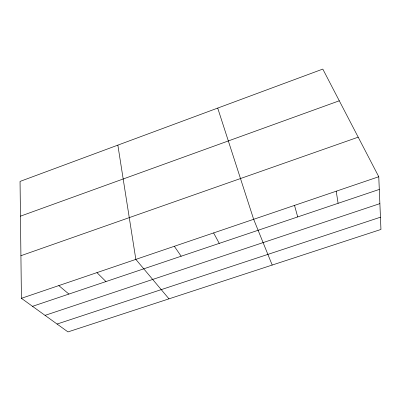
<?xml version="1.0" encoding="UTF-8"?>
<svg xmlns="http://www.w3.org/2000/svg" width="401" height="401" viewBox="0 0 401 401"><rect width="100%" height="100%" fill="white"/><g stroke="black" fill="none" stroke-linecap="round" stroke-linejoin="round"><path stroke-width="0.6" d="M20.456 216.169L339.291 100.791M20.922 255.708L358.203 137.172M21.418 298.314L378.77 176.736L322.805 69.087L20.05 181.422L21.418 298.314L67.98 331.913L380.95 229.447L378.77 176.736M32.526 306.329L379.296 189.422M45.047 315.361L379.882 203.638M57.072 324.043L380.444 217.207M58.812 285.592L68.902 294.068M96.942 272.62L105.974 281.567M168.981 298.845L135.839 259.387L117.854 145.132M174.34 246.289L181.157 256.224M213.608 232.931L219.262 243.377M272.199 265.051L253.658 219.302L217.713 108.085M294.519 205.402L297.712 216.926M336.213 191.217L338.103 203.312"/></g></svg>
